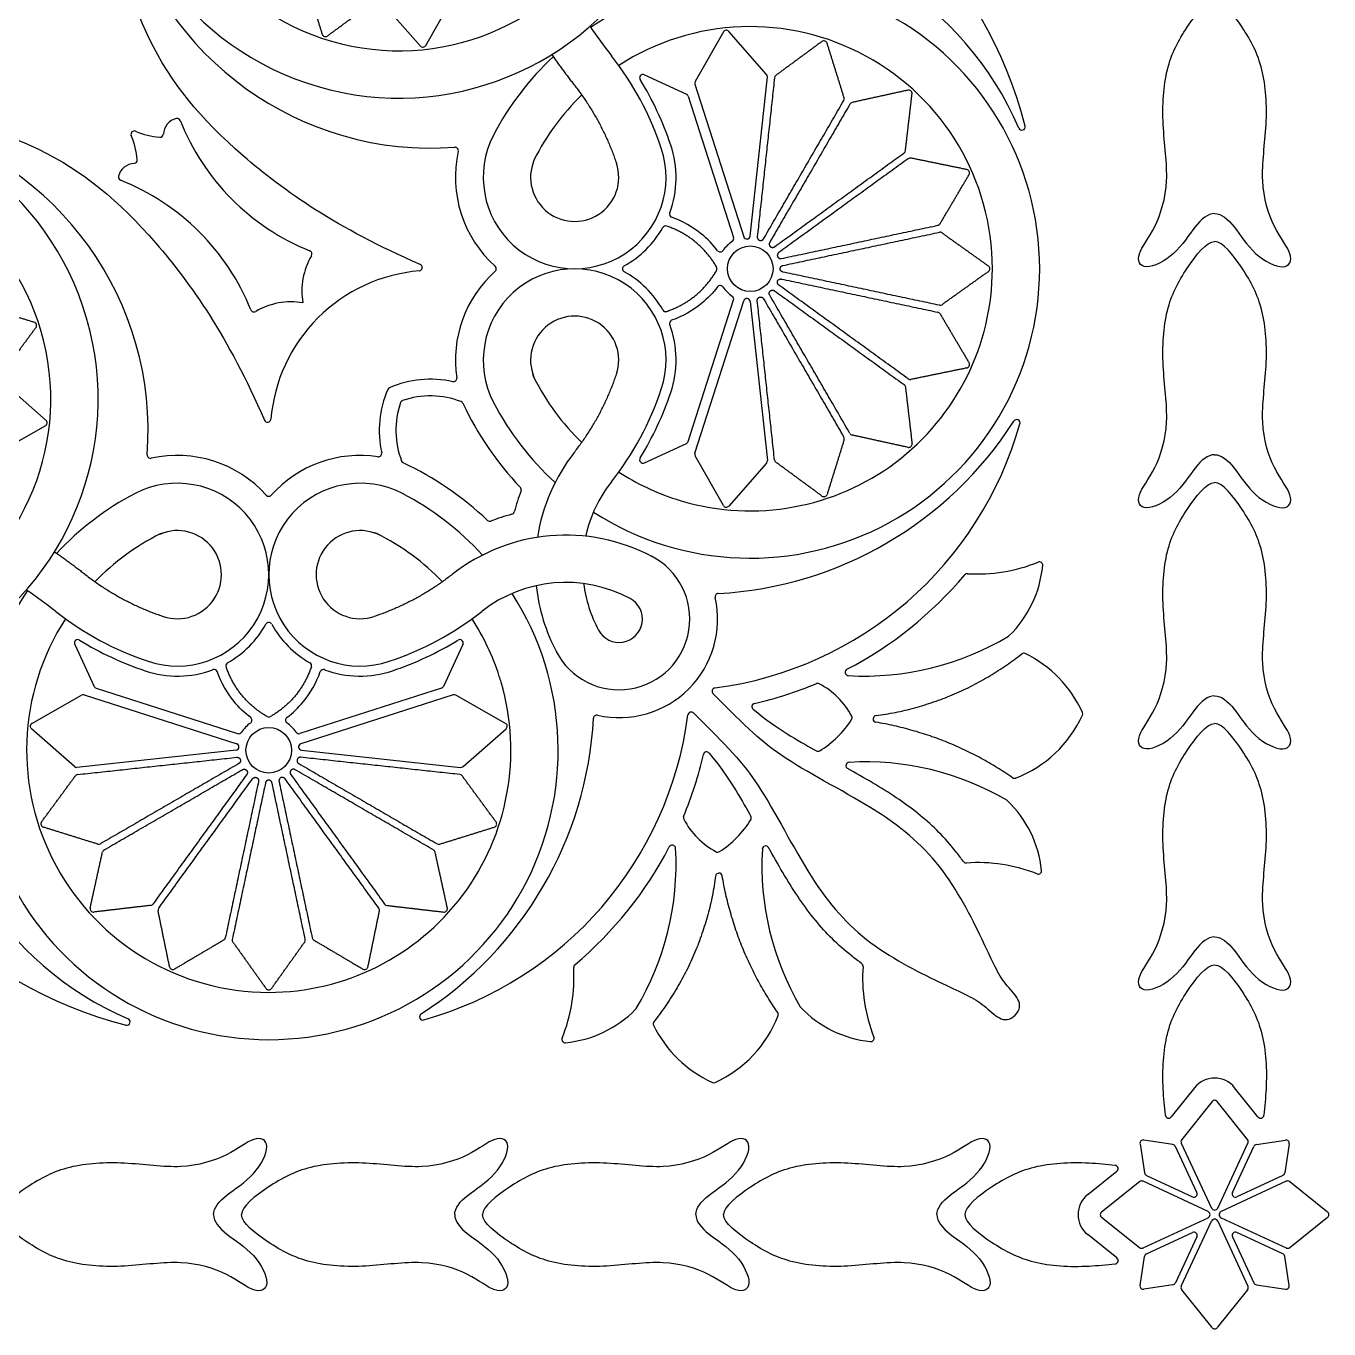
# Model space of a CAD drawing. Header units: millimetres. Extents: x -100 to 100, y -100 to 100.
# Drawn here: x 72.52 to 100, y -100 to -72.52 of the extents above; entities that cross this region are included whole.
import ezdxf

# ---------------------------------------------------------------- set-up
doc = ezdxf.new("R2010")
doc.units = ezdxf.units.MM
doc.header["$MEASUREMENT"] = 0
doc.layers.add('Layer 03', color=5, linetype='Continuous')

msp = doc.modelspace()

# ---------------------------------------------------------------- linework, layer by layer
at = {"layer": 'Layer 03'}
for p, q in [((80.948, -72.927), (81.546, -71.879)), ((80.039, -72.032), (80.834, -72.938)), ((87.229, -72.642), (86.631, -73.689)), ((88.139, -73.536), (87.343, -72.63)), ((85.56, -73.544), (86.446, -73.952)), ((87.792, -76.946), (88.156, -73.59)), ((86.625, -73.745), (87.655, -76.96)), ((86.483, -73.994), (87.44, -76.98)), ((86.483, -81.278), (87.44, -78.293)), ((86.625, -81.527), (87.655, -78.313)), ((87.792, -78.327), (88.156, -81.683)), ((72.032, -80.039), (72.938, -80.834)), ((72.927, -80.948), (71.879, -81.546)), ((85.56, -81.729), (86.446, -81.321)), ((87.229, -82.631), (86.631, -81.584)), ((88.139, -81.737), (87.343, -82.643)), ((73.544, -85.56), (73.952, -86.446)), ((81.729, -85.56), (81.321, -86.446)), ((93.491, -85.783), (93.519, -85.761)), ((73.994, -86.483), (76.98, -87.44)), ((81.278, -86.483), (78.293, -87.44)), ((72.642, -87.229), (73.689, -86.631)), ((73.745, -86.625), (76.96, -87.655)), ((81.527, -86.625), (78.313, -87.655)), ((82.631, -87.229), (81.584, -86.631)), ((73.536, -88.139), (72.63, -87.343)), ((81.737, -88.139), (82.643, -87.343)), ((76.946, -87.792), (73.59, -88.156)), ((78.327, -87.792), (81.683, -88.156)), ((85.783, -93.491), (85.761, -93.519)), ((97.167, -94.911), (96.674, -95.528)), ((98.503, -95.528), (98.011, -94.911)), ((97.215, -97.121), (96.761, -96.149)), ((97.963, -97.121), (98.416, -96.149)), ((94.911, -97.167), (95.528, -96.674)), ((96.006, -96.894), (95.204, -97.534)), ((97.452, -97.525), (96.08, -96.885)), ((96.149, -96.761), (97.121, -97.215)), ((99.028, -96.761), (98.057, -97.215)), ((95.204, -97.644), (96.006, -98.284)), ((96.08, -98.292), (97.452, -97.653)), ((95.528, -98.503), (94.911, -98.011)), ((96.149, -98.416), (97.121, -97.963)), ((97.215, -98.057), (96.761, -99.028)), ((97.963, -98.057), (98.416, -99.028)), ((99.028, -98.416), (98.057, -97.963))]:
    msp.add_line(p, q, dxfattribs=at)
for points in [[(97.534, -95.204), (96.894, -96.006)], [(98.284, -96.006), (97.644, -95.204)], [(96.015, -96.095), (96.109, -96.708)], [(96.708, -96.109), (96.095, -96.015)], [(96.885, -96.08), (97.525, -97.452)], [(97.653, -97.452), (98.292, -96.08)], [(98.469, -96.109), (99.082, -96.015)], [(99.163, -96.095), (99.068, -96.708)], [(99.098, -96.885), (97.726, -97.525)], [(99.973, -97.534), (99.172, -96.894)], [(96.885, -99.098), (97.525, -97.726)], [(97.653, -97.726), (98.292, -99.098)], [(97.726, -97.653), (99.098, -98.292)], [(99.172, -98.284), (99.973, -97.644)], [(96.015, -99.082), (96.109, -98.469)], [(99.163, -99.082), (99.068, -98.469)], [(96.708, -99.068), (96.095, -99.163)], [(97.534, -99.973), (96.894, -99.172)], [(98.284, -99.172), (97.644, -99.973)], [(98.469, -99.068), (99.082, -99.163)]]:
    msp.add_lwpolyline(points, dxfattribs=at)
for centre in [(87.793, -77.636), (77.636, -87.793)]:
    msp.add_circle(centre, 0.48, dxfattribs=at)
for centre, radius, start, end in [((80.384, -67.932), 6.105, 180, 332.5004), ((80.384, -67.932), 5.107, 180, 332.5), ((84.671, -76.925), 9.211, 14.4595, 75.6746), ((81.059, -68.399), 6.692, 194.4556, 274.2909), ((87.307, -77.268), 6.675, 22.9015, 94.8891), ((87.793, -77.636), 6.105, 0, 123.4938), ((94.945, -65.25), 12.802, 214.6123, 218.0717), ((87.793, -77.636), 5.107, 0, 122.8968), ((78.831, -72.669), 0.0704, 197.341, 306.3456), ((87.29, -72.676), 0.0704, 41.2888, 150.2934), ((89.347, -72.899), 0.0704, 17.341, 126.3456), ((80.887, -72.892), 0.0704, 221.2888, 330.2934), ((87.793, -77.636), 6.105, 132.8864, 152.5), ((79.721, -77.176), 6.536, 18.5717, 38.0721), ((85.53, -73.607), 0.0704, 65.2366, 211.5567), ((79.721, -77.176), 6.747, 18.5717, 31.5567), ((88.086, -73.583), 0.0704, 353.8172, 41.2888), ((88.375, -73.614), 0.0704, 126.3456, 173.8172), ((86.692, -73.724), 0.0704, 150.2934, 197.765), ((91.136, -73.938), 0.0704, 353.3932, 102.3979), ((87.793, -77.636), 5.107, 134.1258, 153.3181), ((86.416, -74.016), 0.0704, 17.765, 65.2366), ((89.706, -74.05), 0.0704, 329.8694, 17.341), ((89.958, -74.197), 0.0704, 102.3979, 149.8694), ((67.932, -80.384), 6.105, 297.4996, 90), ((75.772, -74.815), 0.36, 104.1039, 176.9454), ((75.701, -74.534), 0.0704, 21.6964, 104.1039), ((68.399, -81.059), 6.692, 355.7091, 75.5444), ((74.8, -74.8), 0.0704, 66.8113, 203.1887), ((75.475, -73.223), 1.645, 246.8113, 265.1418), ((80.355, -72.682), 4.938, 201.6964, 247.9755), ((93.522, -74.642), 0.0704, 202.9015, 14.4595), ((73.223, -75.475), 1.645, 4.8582, 23.1887), ((75.342, -74.792), 0.0704, 265.1418, 356.9454), ((84.089, -75.708), 1.928, 152.5, 18.5717), ((84.089, -75.708), 2.14, 339.4855, 18.5717), ((67.932, -80.384), 5.107, 297.5, 90), ((81.565, -75.142), 0.0704, 347.3627, 94.2909), ((84.089, -75.708), 2.515, 167.3627, 228.2231), ((84.089, -75.708), 0.93, 152.5, 18.5717), ((90.997, -75.136), 0.0704, 305.9217, 353.3932), ((91.168, -75.371), 0.0704, 78.4501, 125.9217), ((74.815, -75.772), 0.36, 93.0546, 165.8961), ((74.792, -75.342), 0.0704, 273.0546, 4.8582), ((92.349, -75.613), 0.0704, 329.4455, 78.4501), ((74.534, -75.701), 0.0704, 165.8961, 248.3036), ((72.682, -80.355), 4.938, 22.0245, 68.3036), ((86.159, -76.483), 0.0704, 159.4855, 249.7509), ((84.089, -75.708), 2.14, 299.2482, 330.307), ((86.009, -76.803), 0.0704, 70.5333, 150.307), ((87.722, -76.938), 0.0704, 197.765, 353.8172), ((91.736, -76.651), 0.0704, 281.9739, 329.4455), ((91.797, -76.936), 0.0704, 54.5023, 101.9739), ((87.793, -77.636), 0.691, 123.5099, 146.113), ((87.373, -77.002), 0.0704, 303.5099, 17.765), ((79.793, -78.104), 1.458, 149.3996, 190.0046), ((78.477, -77.325), 0.0704, 329.3996, 67.9755), ((87.161, -77.212), 0.0704, 217.3775, 326.113), ((81.1, -81.1), 3.432, 94.8306, 135), ((80.805, -77.61), 0.0704, 274.8306, 66.6243), ((84.089, -79.565), 2.515, 131.7769, 188.551), ((84.089, -79.565), 1.928, 341.4283, 207.5), ((82.366, -77.636), 0.0704, 311.7769, 48.2231), ((87.793, -77.636), 6.105, 237.2082, 360), ((85.168, -77.636), 0.0704, 119.2482, 240.7518), ((84.089, -79.565), 2.14, 29.693, 60.7518), ((87.793, -77.636), 5.107, 253.7002, 360), ((87.021, -77.636), 0.0704, 330.0428, 29.9572), ((92.778, -77.636), 0.0704, 305.4977, 54.5023), ((87.161, -78.061), 0.0704, 33.887, 142.6225), ((87.793, -77.636), 0.691, 213.887, 236.4901), ((87.373, -78.271), 0.0704, 342.235, 56.4901), ((87.722, -78.335), 0.0704, 6.1828, 162.235), ((77.325, -78.477), 0.0704, 202.0245, 300.6004), ((78.104, -79.793), 1.458, 79.9954, 120.6004), ((86.009, -78.47), 0.0704, 209.693, 289.4667), ((91.736, -78.622), 0.0704, 30.5545, 78.0337), ((91.797, -78.337), 0.0704, 258.0261, 305.4977), ((72.669, -78.831), 0.0704, 323.6544, 72.659), ((81.1, -81.1), 3.432, 135, 175.1694), ((84.089, -79.565), 0.93, 341.4283, 207.5), ((86.159, -78.79), 0.0704, 110.2491, 200.5145), ((84.089, -79.565), 2.14, 341.4283, 20.5145), ((92.349, -79.66), 0.0704, 281.5499, 30.5545), ((81.046, -82.121), 2.155, 77.3889, 113.604), ((81.531, -79.949), 0.0704, 257.3889, 8.551), ((87.793, -77.636), 5.107, 206.6819, 225.8742), ((91.168, -79.902), 0.0704, 234.0783, 281.5499), ((82.121, -81.046), 2.155, 156.396, 192.6111), ((80.211, -80.211), 0.0704, 113.604, 156.396), ((79.721, -78.097), 6.536, 321.9279, 341.4283), ((79.721, -78.097), 6.747, 328.4433, 341.4283), ((90.997, -80.137), 0.0704, 6.6068, 54.0783), ((82.121, -81.046), 1.803, 161.0393, 201.1073), ((80.483, -80.483), 0.0704, 108.9607, 161.0393), ((81.046, -82.121), 1.803, 68.8927, 108.9607), ((81.669, -80.505), 0.0704, 25.1002, 68.8927), ((87.793, -77.636), 6.692, 205.1002, 223.5573), ((87.793, -77.636), 6.105, 207.5, 227.6086), ((72.892, -80.887), 0.0704, 299.7066, 48.7112), ((77.61, -80.805), 0.0704, 203.3757, 355.1694), ((86.044, -78.82), 7.724, 277.4689, 344.3201), ((86.686, -76.581), 7.918, 273.1368, 327.3612), ((93.413, -80.889), 0.0704, 344.3201, 147.3612), ((86.416, -81.257), 0.0704, 294.7634, 342.235), ((89.706, -81.222), 0.0704, 342.659, 30.1306), ((89.958, -81.076), 0.0704, 210.1306, 257.6021), ((91.136, -81.335), 0.0704, 257.6021, 6.6068), ((75.142, -81.565), 0.0704, 175.7091, 282.6373), ((75.708, -84.089), 2.515, 41.7769, 102.6373), ((79.565, -84.089), 2.515, 81.449, 138.2231), ((79.949, -81.531), 0.0704, 261.449, 12.6111), ((87.134, -83.904), 3.879, 141.9279, 171.0737), ((86.692, -81.549), 0.0704, 162.235, 209.7066), ((80.505, -81.669), 0.0704, 201.1073, 244.8998), ((77.636, -87.793), 6.692, 46.4427, 64.8998), ((85.53, -81.665), 0.0704, 148.4433, 294.7634), ((88.086, -81.69), 0.0704, 318.7112, 6.1828), ((88.375, -81.659), 0.0704, 186.1828, 233.6544), ((75.708, -84.089), 1.928, 251.4283, 117.5), ((79.565, -84.089), 1.928, 62.5, 288.5717), ((87.134, -83.904), 2.881, 141.9279, 167.4448), ((87.793, -77.636), 5.107, 237.1032, 252.235), ((77.636, -87.793), 6.105, 117.5, 137.1136), ((77.636, -82.366), 0.0704, 221.7769, 318.2231), ((77.636, -87.793), 6.105, 42.3914, 62.5), ((87.134, -83.904), 4.466, 159.2364, 165.2305), ((82.893, -82.296), 0.0704, 339.2364, 43.5573), ((89.347, -82.374), 0.0704, 233.6544, 342.659), ((87.793, -77.636), 5.107, 252.235, 253.7002), ((87.29, -82.596), 0.0704, 209.7066, 318.7112), ((82.296, -82.893), 0.0704, 226.4427, 290.7636), ((83.904, -87.134), 4.466, 104.7695, 110.7636), ((82.748, -82.748), 0.0704, 284.7695, 345.2305), ((77.636, -87.793), 5.107, 116.6819, 135.8742), ((75.708, -84.089), 0.93, 251.4283, 117.5), ((79.565, -84.089), 0.93, 62.5, 288.5717), ((77.636, -87.793), 5.107, 44.1258, 63.3181), ((83.904, -87.134), 3.879, 61.9599, 128.0721), ((85.027, -85.027), 1.491, 207.1607, 62.8393), ((92.583, -80.676), 3.399, 266.4746, 292.1595), ((93.892, -83.889), 0.0704, 354.671, 112.1595), ((86.044, -78.82), 8.194, 297.5451, 319.9461), ((92.37, -84.139), 0.0704, 86.4746, 139.9461), ((91.599, -83.675), 2.373, 314.247, 354.671), ((83.904, -87.134), 2.881, 61.9599, 128.0721), ((87.134, -83.904), 3.879, 186.1872, 208.0401), ((87.134, -83.904), 2.881, 187.4487, 208.0401), ((77.636, -87.793), 6.105, 146.5062, 270), ((65.25, -94.945), 12.802, 51.9283, 55.3877), ((77.636, -87.793), 6.105, 270, 32.7918), ((85.027, -85.027), 0.493, 208.0401, 61.9599), ((85.027, -85.027), 2.078, 315, 12.6279), ((87.123, -84.557), 0.0704, 93.1368, 192.6279), ((77.176, -79.721), 6.536, 231.9279, 251.4283), ((78.097, -79.721), 6.536, 288.5717, 308.0721), ((77.636, -87.793), 5.107, 147.1032, 270), ((75.708, -84.089), 2.14, 299.693, 330.7518), ((77.636, -85.168), 0.0704, 29.2482, 150.7518), ((79.565, -84.089), 2.14, 209.2482, 240.307), ((77.636, -87.793), 5.107, 17.765, 32.8968), ((73.607, -85.53), 0.0704, 58.4433, 204.7634), ((77.176, -79.721), 6.747, 238.4433, 251.4283), ((78.097, -79.721), 6.747, 288.5717, 301.5567), ((81.665, -85.53), 0.0704, 335.2366, 121.5567), ((90.199, -80.318), 5.91, 266.7236, 300.9811), ((93.206, -85.324), 0.0704, 300.9811, 314.247), ((93.562, -85.817), 0.0704, 64.0503, 127.9377), ((76.803, -86.009), 0.0704, 119.693, 199.4667), ((78.47, -86.009), 0.0704, 340.5333, 60.307), ((92.478, -88.044), 2.547, 24.3398, 64.0503), ((75.708, -84.089), 2.14, 251.4283, 290.5145), ((76.483, -86.159), 0.0704, 20.2491, 110.5145), ((78.79, -86.159), 0.0704, 69.4855, 159.7509), ((79.565, -84.089), 2.14, 249.4855, 288.5717), ((77.636, -87.793), 5.107, 16.2998, 17.765), ((89.866, -86.148), 0.0704, 117.5451, 266.7236), ((74.016, -86.416), 0.0704, 204.7634, 252.235), ((77.636, -87.793), 5.107, 270, 16.2998), ((81.257, -86.416), 0.0704, 287.765, 335.2366), ((85.027, -85.027), 2.078, 257.3721, 315), ((87.057, -86.549), 0.0704, 97.4689, 224.9843), ((86.044, -78.82), 8.194, 282.964, 292.5726), ((89.216, -86.452), 0.0704, 61.8326, 112.5726), ((88.459, -87.866), 1.674, 28.2751, 61.8326), ((77.268, -87.307), 6.675, 175.1109, 247.0985), ((73.724, -86.692), 0.0704, 72.235, 119.7066), ((81.549, -86.692), 0.0704, 60.2934, 107.765), ((87.898, -86.874), 0.0704, 102.964, 230.5738), ((76.925, -84.671), 9.211, 194.3254, 255.5405), ((77.212, -87.161), 0.0704, 303.887, 52.6225), ((77.636, -87.021), 0.0704, 240.0428, 299.9572), ((78.061, -87.161), 0.0704, 127.3775, 236.113), ((76.581, -86.686), 7.918, 302.6388, 356.8632), ((78.82, -86.044), 7.724, 285.6799, 352.5311), ((84.557, -87.123), 0.0704, 77.3721, 176.8632), ((86.549, -87.057), 0.0704, 45.0157, 172.5311), ((89.872, -87.106), 0.0704, 327.5373, 28.2751), ((90.455, -87.132), 0.0704, 97.6375, 260.5441), ((92.478, -86.003), 2.547, 291.0207, 335.6602), ((94.735, -87.023), 0.0704, 335.6602, 24.3398), ((72.676, -87.29), 0.0704, 119.7066, 228.7112), ((77.636, -87.793), 0.691, 123.887, 146.4901), ((77.636, -87.793), 0.691, 33.5099, 56.113), ((82.596, -87.29), 0.0704, 311.2888, 60.2934), ((88.172, -86.025), 2.085, 301.3704, 327.5373), ((76.938, -87.722), 0.0704, 276.1828, 72.235), ((77.002, -87.373), 0.0704, 252.235, 326.4901), ((78.271, -87.373), 0.0704, 213.5099, 287.765), ((78.335, -87.722), 0.0704, 107.765, 263.8172), ((78.82, -86.044), 8.194, 337.4274, 347.036), ((86.874, -87.898), 0.0704, 39.4262, 167.036), ((89.221, -87.745), 0.0704, 240.1178, 301.3704), ((73.583, -88.086), 0.0704, 228.7112, 276.1828), ((81.69, -88.086), 0.0704, 263.8172, 311.2888), ((89.882, -88.118), 0.0704, 93.308, 240.6999), ((90.219, -93.948), 5.91, 59.6795, 93.308), ((73.614, -88.375), 0.0704, 96.1828, 143.6544), ((81.659, -88.375), 0.0704, 36.3456, 83.8172), ((93.367, -88.314), 0.0704, 235.2014, 291.0207), ((93.167, -88.907), 0.0704, 46.4137, 59.6795), ((91.579, -90.575), 2.373, 5.9896, 46.4137), ((72.899, -89.347), 0.0704, 143.6544, 252.659), ((82.374, -89.347), 0.0704, 287.341, 36.3456), ((86.452, -89.216), 0.0704, 157.4274, 208.1674), ((87.866, -88.459), 1.674, 208.1674, 241.7249), ((86.025, -88.172), 2.085, 302.4627, 328.6296), ((87.745, -89.221), 0.0704, 328.6296, 29.8822), ((74.05, -89.706), 0.0704, 252.659, 300.1306), ((81.222, -89.706), 0.0704, 239.8694, 287.341), ((78.82, -86.044), 8.194, 310.0539, 332.4549), ((80.318, -90.199), 5.91, 329.0189, 3.2764), ((86.148, -89.866), 0.0704, 3.2764, 152.4549), ((88.118, -89.882), 0.0704, 29.3001, 176.692), ((74.197, -89.958), 0.0704, 120.1306, 167.6021), ((81.076, -89.958), 0.0704, 12.3979, 59.8694), ((87.106, -89.872), 0.0704, 241.7249, 302.4627), ((93.948, -90.219), 5.91, 176.692, 210.3205), ((92.349, -90.102), 0.0704, 215.5393, 274.1169), ((87.132, -90.455), 0.0704, 9.4559, 172.3625), ((92.598, -93.562), 3.399, 68.5012, 94.1169), ((93.869, -90.334), 0.0704, 248.5012, 5.9896), ((73.938, -91.136), 0.0704, 167.6021, 276.6068), ((75.136, -90.997), 0.0704, 276.6068, 324.0783), ((75.371, -91.168), 0.0704, 144.0783, 191.5499), ((79.902, -91.168), 0.0704, 348.4501, 35.9217), ((80.137, -90.997), 0.0704, 215.9217, 263.3932), ((81.335, -91.136), 0.0704, 263.3932, 12.3979), ((76.651, -91.736), 0.0704, 300.5545, 348.0261), ((76.936, -91.797), 0.0704, 168.0261, 215.4977), ((78.337, -91.797), 0.0704, 324.5023, 11.9739), ((78.622, -91.736), 0.0704, 191.9663, 239.4455), ((84.139, -92.37), 0.0704, 130.0539, 183.5254), ((90.102, -92.349), 0.0704, 355.8831, 54.4607), ((75.613, -92.349), 0.0704, 191.5499, 300.5545), ((79.66, -92.349), 0.0704, 239.4455, 348.4501), ((80.676, -92.583), 3.399, 337.8405, 3.5254), ((93.562, -92.598), 3.399, 175.8831, 201.4988), ((77.636, -92.778), 0.0704, 215.4977, 324.5023), ((80.889, -93.413), 0.0704, 122.6388, 285.6799), ((83.675, -91.599), 2.373, 275.329, 315.753), ((85.324, -93.206), 0.0704, 315.753, 329.0189), ((86.003, -92.478), 2.547, 294.3398, 338.9793), ((88.314, -93.367), 0.0704, 338.9793, 34.7986), ((88.907, -93.167), 0.0704, 210.3205, 223.5863), ((90.575, -91.579), 2.373, 223.5863, 264.0104), ((74.642, -93.522), 0.0704, 255.5405, 67.0985), ((85.817, -93.562), 0.0704, 142.0623, 205.9497), ((88.044, -92.478), 2.547, 205.9497, 245.6602), ((83.889, -93.892), 0.0704, 157.8405, 275.329), ((90.334, -93.869), 0.0704, 264.0104, 21.4988), ((87.023, -94.735), 0.0704, 245.6602, 294.3398), ((97.589, -95.248), 0.54, 38.5846, 141.4154), ((97.589, -95.248), 0.0704, 38.5846, 141.4154), ((96.619, -95.484), 0.0704, 185.1175, 321.4154), ((98.558, -95.484), 0.0704, 218.5846, 354.8825), ((96.084, -96.084), 0.0704, 81.2435, 188.7565), ((96.697, -96.179), 0.0704, 25, 81.2435), ((96.949, -96.05), 0.0704, 141.4154, 205), ((98.229, -96.05), 0.0704, 335, 38.5846), ((98.48, -96.179), 0.0704, 98.7565, 155), ((99.093, -96.084), 0.0704, 351.2435, 98.7565), ((95.484, -96.619), 0.0704, 308.5846, 84.8825), ((96.179, -96.697), 0.0704, 188.7565, 245), ((98.999, -96.697), 0.0704, 295, 351.2435), ((96.05, -96.949), 0.0704, 65, 128.5846), ((99.128, -96.949), 0.0704, 51.4154, 115), ((95.248, -97.589), 0.54, 128.5846, 231.4154), ((97.151, -97.151), 0.0704, 245, 25), ((98.027, -97.151), 0.0704, 155, 295), ((95.248, -97.589), 0.0704, 128.5846, 231.4154), ((97.422, -97.589), 0.0704, 295, 65), ((97.589, -97.422), 0.0704, 205, 335), ((97.755, -97.589), 0.0704, 115, 245), ((99.93, -97.589), 0.0704, 308.5846, 51.4154), ((97.589, -97.755), 0.0704, 25, 155), ((97.151, -98.027), 0.0704, 335, 115), ((98.027, -98.027), 0.0704, 65, 205), ((96.05, -98.229), 0.0704, 231.4154, 295), ((99.128, -98.229), 0.0704, 245, 308.5846), ((95.484, -98.558), 0.0704, 275.1175, 51.4154), ((96.179, -98.48), 0.0704, 115, 171.2435), ((98.999, -98.48), 0.0704, 8.7565, 65), ((96.084, -99.093), 0.0704, 171.2435, 278.7565), ((96.697, -98.999), 0.0704, 278.7565, 335), ((96.949, -99.128), 0.0704, 155, 218.5846), ((98.229, -99.128), 0.0704, 321.4154, 25), ((98.48, -98.999), 0.0704, 205, 261.2435), ((99.093, -99.093), 0.0704, 261.2435, 8.7565), ((97.589, -99.93), 0.0704, 218.5846, 321.4154)]:
    msp.add_arc(centre, radius, start, end, dxfattribs=at)
for points, knots in [([(80.833, -77.545), (79.069, -76.783), (76.778, -75.167), (75.058, -73.113), (74.442, -71.011), (74.441, -70.087)], [0.165914, 0.165914, 0.165914, 0.165914, 3.251906, 6.503812, 9.241287, 9.241287, 9.241287, 9.241287]), ([(70.087, -74.441), (71.011, -74.442), (73.113, -75.058), (75.167, -76.778), (76.783, -79.069), (77.545, -80.833)], [-9.241287, -9.241287, -9.241287, -9.241287, -6.503812, -3.251906, -0.165914, -0.165914, -0.165914, -0.165914]), ([(93.381, -93.381), (93.616, -93.147), (93.109, -92.745), (92.812, -92.029), (91.922, -90.23), (90.613, -89.075), (88.366, -87.959), (87.721, -87.313), (87.007, -86.599)], [0, 0, 0, 0, 1.431497, 2.862993, 4.29449, 5.725987, 7.157483, 8.52534, 8.52534, 8.52534, 8.52534]), ([(86.599, -87.007), (87.313, -87.721), (87.959, -88.366), (89.075, -90.613), (90.23, -91.922), (92.029, -92.812), (92.745, -93.109), (93.147, -93.616), (93.381, -93.381)], [-8.52534, -8.52534, -8.52534, -8.52534, -7.157483, -5.725987, -4.29449, -2.862993, -1.431497, 0, 0, 0, 0]), ([(87.853, -86.929), (88.372, -87.356), (88.842, -87.609), (89.169, -87.796), (89.186, -87.806)], [-8.855608, -8.855608, -8.855608, -8.855608, -7.113283, -7.017821, -7.017821, -7.017821, -7.017821]), ([(86.929, -87.853), (87.356, -88.372), (87.609, -88.842), (87.796, -89.169), (87.806, -89.186)], [-8.855608, -8.855608, -8.855608, -8.855608, -7.113283, -7.017821, -7.017821, -7.017821, -7.017821]), ([(92.291, -90.143), (92.289, -90.14), (92.235, -90.065), (92.073, -89.85), (91.778, -89.518), (91.378, -89.156), (90.928, -88.822), (90.433, -88.511), (90.065, -88.302), (89.867, -88.191), (89.847, -88.179)], [3.475947, 3.475947, 3.475947, 3.475947, 3.485701, 3.712534, 4.162666, 4.618113, 5.090303, 5.592597, 6.112922, 6.171847, 6.171847, 6.171847, 6.171847]), ([(90.143, -92.291), (90.14, -92.289), (90.065, -92.235), (89.85, -92.073), (89.518, -91.778), (89.156, -91.378), (88.822, -90.928), (88.511, -90.433), (88.302, -90.065), (88.191, -89.867), (88.179, -89.847)], [3.475947, 3.475947, 3.475947, 3.475947, 3.485701, 3.712534, 4.162666, 4.618113, 5.090303, 5.592597, 6.112922, 6.171847, 6.171847, 6.171847, 6.171847]), ([(96.549, -95.49), (96.533, -95.309), (96.472, -94.717), (96.531, -93.712), (96.969, -92.891), (97.422, -92.318), (97.589, -92.318)], [4.883497, 4.883497, 4.883497, 4.883497, 5.22186, 5.96784, 6.713821, 7.459801, 7.459801, 7.459801, 7.459801]), ([(97.589, -92.318), (97.755, -92.318), (98.208, -92.891), (98.647, -93.712), (98.705, -94.717), (98.645, -95.309), (98.628, -95.49)], [-7.459801, -7.459801, -7.459801, -7.459801, -6.713821, -5.96784, -5.22186, -4.883497, -4.883497, -4.883497, -4.883497]), ([(95.49, -96.549), (95.309, -96.533), (94.717, -96.472), (93.712, -96.531), (92.891, -96.969), (92.318, -97.422), (92.318, -97.589)], [4.883497, 4.883497, 4.883497, 4.883497, 5.22186, 5.96784, 6.713821, 7.459801, 7.459801, 7.459801, 7.459801]), ([(92.318, -97.589), (92.318, -97.755), (92.891, -98.208), (93.712, -98.647), (94.717, -98.705), (95.309, -98.645), (95.49, -98.628)], [-7.459801, -7.459801, -7.459801, -7.459801, -6.713821, -5.96784, -5.22186, -4.883497, -4.883497, -4.883497, -4.883497])]:
    msp.add_open_spline(points, degree=3, knots=knots, dxfattribs=at)
for points, degree in [([(78.404, -71.539), (78.584, -72.115), (78.763, -72.69)], 2), ([(97.589, -76.473), (97.444, -76.473), (97.179, -76.699), (96.777, -77.364), (96.06, -77.713), (95.898, -77.346), (96.353, -76.822), (96.659, -75.816), (96.459, -74.597), (96.531, -73.369), (96.969, -72.547), (97.422, -71.974), (97.589, -71.974)], 3), ([(97.589, -76.473), (97.734, -76.473), (97.998, -76.699), (98.4, -77.364), (99.117, -77.713), (99.279, -77.346), (98.825, -76.822), (98.518, -75.816), (98.719, -74.597), (98.647, -73.369), (98.208, -72.547), (97.755, -71.974), (97.589, -71.974)], 3), ([(78.872, -72.726), (79.358, -72.368), (79.844, -72.011)], 2), ([(89.305, -72.842), (88.819, -73.2), (88.333, -73.557)], 2), ([(89.773, -74.029), (89.594, -73.454), (89.414, -72.878)], 2), ([(88.305, -73.606), (88.123, -75.284), (87.942, -76.962)], 2), ([(91.121, -73.869), (90.532, -73.998), (89.943, -74.128)], 2), ([(88.073, -77.005), (88.92, -75.545), (89.767, -74.086)], 2), ([(89.897, -74.161), (89.05, -75.621), (88.203, -77.08)], 2), ([(91.067, -75.144), (91.136, -74.545), (91.206, -73.946)], 2), ([(88.305, -77.173), (89.672, -76.183), (91.038, -75.193)], 2), ([(92.363, -75.544), (91.773, -75.423), (91.182, -75.302)], 2), ([(91.126, -75.314), (89.76, -76.304), (88.393, -77.295)], 2), ([(91.797, -76.687), (92.103, -76.168), (92.41, -75.649)], 2), ([(86.768, -76.906), (86.583, -76.755), (86.37, -76.636), (86.134, -76.549)], 3), ([(87.082, -77.601), (86.725, -76.981), (86.032, -76.736)], 2), ([(87.105, -77.255), (87.006, -77.125), (86.893, -77.008), (86.768, -76.906)], 3), ([(88.449, -77.421), (90.1, -77.07), (91.751, -76.72)], 2), ([(88.48, -77.568), (90.131, -77.217), (91.782, -76.867)], 2), ([(91.838, -76.879), (92.328, -77.229), (92.819, -77.579)], 2), ([(97.589, -81.559), (97.444, -81.559), (97.179, -81.785), (96.777, -82.45), (96.06, -82.799), (95.898, -82.432), (96.353, -81.908), (96.659, -80.902), (96.459, -79.683), (96.531, -78.455), (96.969, -77.633), (97.422, -77.06), (97.589, -77.06)], 3), ([(97.589, -81.559), (97.734, -81.559), (97.998, -81.785), (98.4, -82.45), (99.117, -82.799), (99.279, -82.432), (98.825, -81.908), (98.518, -80.902), (98.719, -79.683), (98.647, -78.455), (98.208, -77.633), (97.755, -77.06), (97.589, -77.06)], 3), ([(86.032, -78.536), (86.725, -78.292), (87.082, -77.672)], 2), ([(91.782, -78.406), (90.131, -78.055), (88.48, -77.705)], 2), ([(92.819, -77.694), (92.328, -78.044), (91.838, -78.394)], 2), ([(87.105, -78.018), (87.006, -78.148), (86.893, -78.265), (86.768, -78.367)], 3), ([(91.126, -79.959), (89.76, -78.969), (88.394, -77.979)], 2), ([(88.45, -77.853), (90.1, -78.203), (91.751, -78.553)], 2), ([(88.305, -81.667), (88.123, -79.989), (87.942, -78.311)], 2), ([(88.073, -78.268), (88.92, -79.727), (89.767, -81.187)], 2), ([(89.897, -81.112), (89.05, -79.652), (88.203, -78.192)], 2), ([(88.305, -78.1), (89.672, -79.09), (91.038, -80.08)], 2), ([(71.539, -78.404), (72.115, -78.584), (72.69, -78.763)], 2), ([(86.768, -78.367), (86.583, -78.518), (86.37, -78.637), (86.134, -78.724)], 3), ([(91.797, -78.586), (92.103, -79.105), (92.41, -79.624)], 2), ([(72.726, -78.872), (72.368, -79.358), (72.011, -79.844)], 2), ([(92.363, -79.729), (91.773, -79.85), (91.182, -79.971)], 2), ([(91.067, -80.129), (91.136, -80.728), (91.206, -81.327)], 2), ([(89.773, -81.243), (89.594, -81.819), (89.414, -82.395)], 2), ([(91.121, -81.404), (90.532, -81.275), (89.943, -81.145)], 2), ([(89.305, -82.43), (88.819, -82.073), (88.333, -81.716)], 2), ([(97.589, -86.645), (97.444, -86.645), (97.179, -86.871), (96.777, -87.536), (96.06, -87.885), (95.898, -87.518), (96.353, -86.994), (96.659, -85.988), (96.459, -84.769), (96.531, -83.54), (96.969, -82.719), (97.422, -82.146), (97.589, -82.146)], 3), ([(97.589, -86.645), (97.734, -86.645), (97.998, -86.871), (98.4, -87.536), (99.117, -87.885), (99.279, -87.518), (98.825, -86.994), (98.518, -85.988), (98.719, -84.769), (98.647, -83.54), (98.208, -82.719), (97.755, -82.146), (97.589, -82.146)], 3), ([(76.906, -86.768), (76.755, -86.583), (76.636, -86.37), (76.549, -86.134)], 3), ([(77.601, -87.082), (76.981, -86.725), (76.736, -86.032)], 2), ([(78.536, -86.032), (78.292, -86.725), (77.672, -87.082)], 2), ([(78.367, -86.768), (78.518, -86.583), (78.637, -86.37), (78.724, -86.134)], 3), ([(77.255, -87.105), (77.125, -87.006), (77.008, -86.893), (76.906, -86.768)], 3), ([(78.018, -87.105), (78.148, -87.006), (78.265, -86.893), (78.367, -86.768)], 3), ([(97.589, -91.731), (97.444, -91.731), (97.179, -91.957), (96.777, -92.621), (96.06, -92.971), (95.898, -92.604), (96.353, -92.08), (96.659, -91.074), (96.459, -89.855), (96.531, -88.626), (96.969, -87.805), (97.422, -87.232), (97.589, -87.232)], 3), ([(97.589, -91.731), (97.734, -91.731), (97.998, -91.957), (98.4, -92.621), (99.117, -92.971), (99.279, -92.604), (98.825, -92.08), (98.518, -91.074), (98.719, -89.855), (98.647, -88.626), (98.208, -87.805), (97.755, -87.232), (97.589, -87.232)], 3), ([(73.606, -88.305), (75.284, -88.123), (76.962, -87.942)], 2), ([(81.667, -88.305), (79.989, -88.123), (78.311, -87.942)], 2), ([(77.005, -88.073), (75.545, -88.92), (74.086, -89.767)], 2), ([(74.161, -89.897), (75.621, -89.05), (77.08, -88.203)], 2), ([(81.112, -89.897), (79.652, -89.05), (78.192, -88.203)], 2), ([(78.268, -88.073), (79.727, -88.92), (81.187, -89.767)], 2), ([(72.842, -89.305), (73.2, -88.819), (73.557, -88.333)], 2), ([(77.173, -88.305), (76.183, -89.672), (75.193, -91.038)], 2), ([(75.314, -91.126), (76.304, -89.76), (77.295, -88.393)], 2), ([(77.421, -88.449), (77.07, -90.1), (76.72, -91.751)], 2), ([(77.568, -88.48), (77.217, -90.131), (76.867, -91.782)], 2), ([(78.406, -91.782), (78.055, -90.131), (77.705, -88.48)], 2), ([(77.853, -88.45), (78.203, -90.1), (78.553, -91.751)], 2), ([(79.959, -91.126), (78.969, -89.76), (77.979, -88.394)], 2), ([(78.1, -88.305), (79.09, -89.672), (80.08, -91.038)], 2), ([(82.43, -89.305), (82.073, -88.819), (81.716, -88.333)], 2), ([(74.029, -89.773), (73.454, -89.594), (72.878, -89.414)], 2), ([(81.243, -89.773), (81.819, -89.594), (82.395, -89.414)], 2), ([(73.869, -91.121), (73.998, -90.532), (74.128, -89.943)], 2), ([(81.404, -91.121), (81.275, -90.532), (81.145, -89.943)], 2), ([(75.144, -91.067), (74.545, -91.136), (73.946, -91.206)], 2), ([(75.544, -92.363), (75.423, -91.773), (75.302, -91.182)], 2), ([(79.729, -92.363), (79.85, -91.773), (79.971, -91.182)], 2), ([(80.129, -91.067), (80.728, -91.136), (81.327, -91.206)], 2), ([(76.687, -91.797), (76.168, -92.103), (75.649, -92.41)], 2), ([(76.879, -91.838), (77.229, -92.328), (77.579, -92.819)], 2), ([(77.694, -92.819), (78.044, -92.328), (78.394, -91.838)], 2), ([(78.586, -91.797), (79.105, -92.103), (79.624, -92.41)], 2), ([(76.473, -97.589), (76.473, -97.444), (76.699, -97.179), (77.364, -96.777), (77.713, -96.06), (77.346, -95.898), (76.822, -96.353), (75.816, -96.659), (74.597, -96.459), (73.369, -96.531), (72.547, -96.969), (71.974, -97.422), (71.974, -97.589)], 3), ([(81.559, -97.589), (81.559, -97.444), (81.785, -97.179), (82.45, -96.777), (82.799, -96.06), (82.432, -95.898), (81.908, -96.353), (80.902, -96.659), (79.683, -96.459), (78.455, -96.531), (77.633, -96.969), (77.06, -97.422), (77.06, -97.589)], 3), ([(86.645, -97.589), (86.645, -97.444), (86.871, -97.179), (87.536, -96.777), (87.885, -96.06), (87.518, -95.898), (86.994, -96.353), (85.988, -96.659), (84.769, -96.459), (83.54, -96.531), (82.719, -96.969), (82.146, -97.422), (82.146, -97.589)], 3), ([(91.731, -97.589), (91.731, -97.444), (91.957, -97.179), (92.621, -96.777), (92.971, -96.06), (92.604, -95.898), (92.08, -96.353), (91.074, -96.659), (89.855, -96.459), (88.626, -96.531), (87.805, -96.969), (87.232, -97.422), (87.232, -97.589)], 3), ([(76.473, -97.589), (76.473, -97.734), (76.699, -97.998), (77.364, -98.4), (77.713, -99.117), (77.346, -99.279), (76.822, -98.825), (75.816, -98.518), (74.597, -98.719), (73.369, -98.647), (72.547, -98.208), (71.974, -97.755), (71.974, -97.589)], 3), ([(81.559, -97.589), (81.559, -97.734), (81.785, -97.998), (82.45, -98.4), (82.799, -99.117), (82.432, -99.279), (81.908, -98.825), (80.902, -98.518), (79.683, -98.719), (78.455, -98.647), (77.633, -98.208), (77.06, -97.755), (77.06, -97.589)], 3), ([(86.645, -97.589), (86.645, -97.734), (86.871, -97.998), (87.536, -98.4), (87.885, -99.117), (87.518, -99.279), (86.994, -98.825), (85.988, -98.518), (84.769, -98.719), (83.54, -98.647), (82.719, -98.208), (82.146, -97.755), (82.146, -97.589)], 3), ([(91.731, -97.589), (91.731, -97.734), (91.957, -97.998), (92.621, -98.4), (92.971, -99.117), (92.604, -99.279), (92.08, -98.825), (91.074, -98.518), (89.855, -98.719), (88.626, -98.647), (87.805, -98.208), (87.232, -97.755), (87.232, -97.589)], 3)]:
    msp.add_open_spline(points, degree=degree, dxfattribs=at)
for points, weights in [([(83.606, -73.117), (83.834, -73.446), (84.081, -73.76)], [0.997776199129, 0.998468414763, 1]), ([(84.081, -73.76), (84.668, -74.51), (84.971, -75.412)], [1, 0.985555526944, 1]), ([(83.23, -75.343), (83.218, -75.377), (83.207, -75.412)], [0.998930088524, 0.99944361276, 1]), ([(83.23, -79.93), (83.218, -79.895), (83.207, -79.861)], [0.998930088524, 0.99944361276, 1]), ([(84.081, -81.512), (84.668, -80.763), (84.971, -79.861)], [1, 0.985555526944, 1]), ([(75.343, -83.23), (75.377, -83.218), (75.412, -83.207)], [0.998930088524, 0.99944361276, 1]), ([(79.93, -83.23), (79.895, -83.218), (79.861, -83.207)], [0.998930088524, 0.99944361276, 1]), ([(73.117, -83.606), (73.446, -83.834), (73.76, -84.081)], [0.997776199129, 0.998468414763, 1]), ([(73.76, -84.081), (74.51, -84.668), (75.412, -84.971)], [1, 0.985555526944, 1]), ([(81.512, -84.081), (80.763, -84.668), (79.861, -84.971)], [1, 0.985555526944, 1]), ([(90.446, -87.063), (92.141, -86.835), (93.491, -85.783)], [0.996467199154, 0.964137199535, 1]), ([(93.326, -88.372), (92.021, -87.465), (90.444, -87.202)], [0.997143894197, 0.967357699739, 0.996608525794]), ([(87.063, -90.446), (86.835, -92.141), (85.783, -93.491)], [0.996467199154, 0.964137199535, 1]), ([(88.372, -93.326), (87.465, -92.021), (87.202, -90.444)], [0.997143894197, 0.967357699739, 0.996608525794])]:
    msp.add_rational_spline(points, weights, degree=2, dxfattribs=at)
for points, weights, knots in [([(87.942, -76.962), (87.936, -77.019), (87.99, -77.037), (88.044, -77.054), (88.073, -77.005)], [1, 0.777002534164, 1, 0.777002534164, 1], [3.7649943, 3.7649943, 3.7649943, 3.846703, 3.846703, 3.9284118, 3.9284118, 3.9284118]), ([(88.203, -77.08), (88.174, -77.13), (88.216, -77.168), (88.259, -77.206), (88.305, -77.173)], [1, 0.777002532812, 1, 0.777002532812, 1], [3.7649943, 3.7649943, 3.7649943, 3.846703, 3.846703, 3.9284118, 3.9284118, 3.9284118]), ([(88.393, -77.295), (88.347, -77.328), (88.37, -77.38), (88.393, -77.432), (88.449, -77.421)], [1, 0.777002534424, 1, 0.777002534424, 1], [6.4880822, 6.4880822, 6.4880822, 6.5697909, 6.5697909, 6.6514997, 6.6514997, 6.6514997]), ([(88.48, -77.705), (88.424, -77.694), (88.424, -77.636), (88.424, -77.579), (88.48, -77.568)], [1, 0.777002531931, 1, 0.777002531931, 1], [4.039016, 4.039016, 4.039016, 4.1207247, 4.1207247, 4.2024335, 4.2024335, 4.2024335]), ([(88.394, -77.979), (88.348, -77.945), (88.371, -77.893), (88.394, -77.841), (88.45, -77.853)], [1, 0.776560308122, 1, 0.776560308122, 1], [6.4871414, 6.4871414, 6.4871414, 6.5689344, 6.5689344, 6.6507274, 6.6507274, 6.6507274]), ([(87.942, -78.311), (87.936, -78.254), (87.99, -78.236), (88.044, -78.218), (88.073, -78.268)], [1, 0.777002534164, 1, 0.777002534164, 1], [3.7649943, 3.7649943, 3.7649943, 3.846703, 3.846703, 3.9284118, 3.9284118, 3.9284118]), ([(88.203, -78.192), (88.174, -78.143), (88.216, -78.105), (88.259, -78.067), (88.305, -78.1)], [1, 0.777002532812, 1, 0.777002532812, 1], [3.7649943, 3.7649943, 3.7649943, 3.846703, 3.846703, 3.9284118, 3.9284118, 3.9284118]), ([(76.962, -87.942), (77.019, -87.936), (77.037, -87.99), (77.054, -88.044), (77.005, -88.073)], [1, 0.777002534164, 1, 0.777002534164, 1], [3.7649943, 3.7649943, 3.7649943, 3.846703, 3.846703, 3.9284118, 3.9284118, 3.9284118]), ([(78.311, -87.942), (78.254, -87.936), (78.236, -87.99), (78.218, -88.044), (78.268, -88.073)], [1, 0.777002534164, 1, 0.777002534164, 1], [3.7649943, 3.7649943, 3.7649943, 3.846703, 3.846703, 3.9284118, 3.9284118, 3.9284118]), ([(77.08, -88.203), (77.13, -88.174), (77.168, -88.216), (77.206, -88.259), (77.173, -88.305)], [1, 0.777002532812, 1, 0.777002532812, 1], [3.7649943, 3.7649943, 3.7649943, 3.846703, 3.846703, 3.9284118, 3.9284118, 3.9284118]), ([(78.192, -88.203), (78.143, -88.174), (78.105, -88.216), (78.067, -88.259), (78.1, -88.305)], [1, 0.777002532812, 1, 0.777002532812, 1], [3.7649943, 3.7649943, 3.7649943, 3.846703, 3.846703, 3.9284118, 3.9284118, 3.9284118]), ([(77.295, -88.393), (77.328, -88.347), (77.38, -88.37), (77.432, -88.393), (77.421, -88.449)], [1, 0.777002534424, 1, 0.777002534424, 1], [6.4880822, 6.4880822, 6.4880822, 6.5697909, 6.5697909, 6.6514997, 6.6514997, 6.6514997]), ([(77.705, -88.48), (77.694, -88.424), (77.636, -88.424), (77.579, -88.424), (77.568, -88.48)], [1, 0.777002531931, 1, 0.777002531931, 1], [4.039016, 4.039016, 4.039016, 4.1207247, 4.1207247, 4.2024335, 4.2024335, 4.2024335]), ([(77.979, -88.394), (77.945, -88.348), (77.893, -88.371), (77.841, -88.394), (77.853, -88.45)], [1, 0.776560308122, 1, 0.776560308122, 1], [6.4871414, 6.4871414, 6.4871414, 6.5689344, 6.5689344, 6.6507274, 6.6507274, 6.6507274])]:
    msp.add_rational_spline(points, weights, degree=2, knots=knots, dxfattribs=at)

doc.saveas('drawing.dxf')
